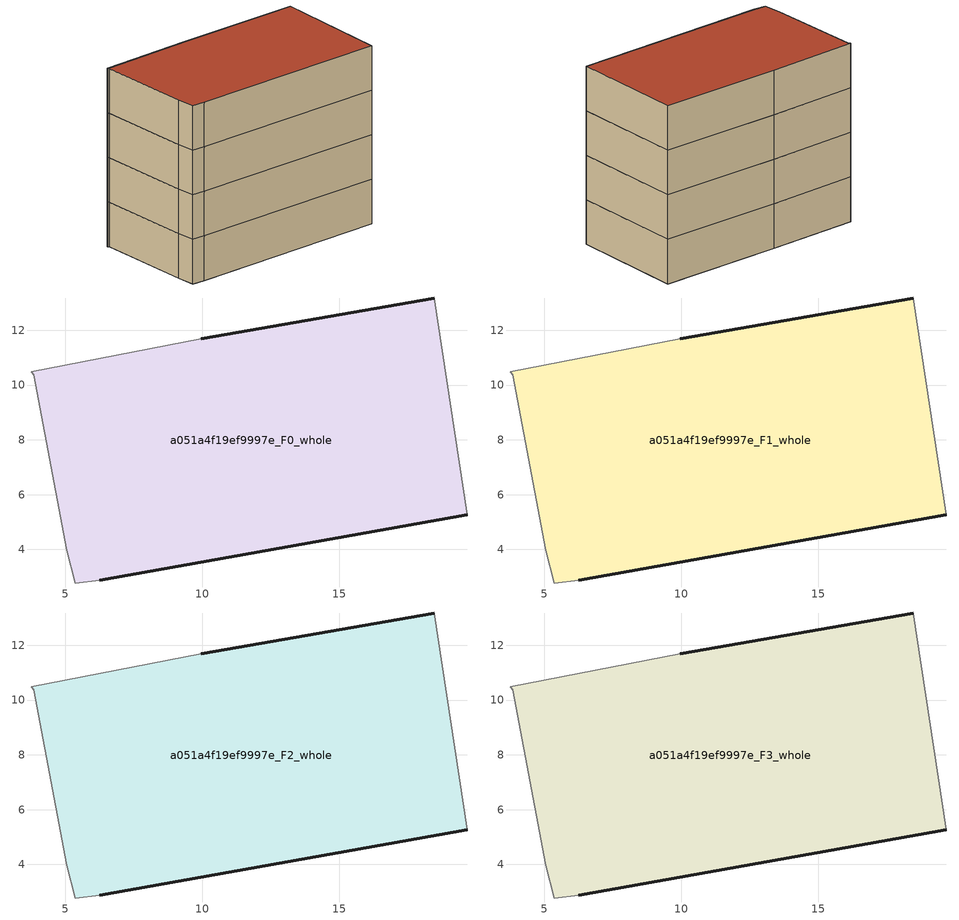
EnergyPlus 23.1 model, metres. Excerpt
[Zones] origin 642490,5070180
a051a4f19ef9997e_F0_whole
 floor ground (EU_floor_Construction): 19.67,5.27 18.46,13.17 9.96,11.68 3.76,10.48 3.85,10.38 5.06,3.97 5.35,2.78 6.26,2.88 z0
 wall outside (EU_wall_Construction): 9.96,11.68 18.46,13.17 / 19.67,5.27 6.26,2.88 z0:3
 wall adiabatic (EU_wall_Construction): 18.46,13.17 19.67,5.27 / 6.26,2.88 5.35,2.78 5.06,3.97 3.85,10.38 3.76,10.48 9.96,11.68 z0:3
a051a4f19ef9997e_F1_whole
 floor to a051a4f19ef9997e_F0_whole (EU_floor_Construction): 19.67,5.27 18.46,13.17 9.96,11.68 3.75,10.48 3.85,10.38 5.05,3.97 5.35,2.78 6.25,2.88 z3
 wall outside (EU_wall_Construction): 9.96,11.68 18.46,13.17 / 19.67,5.27 6.26,2.88 z3:6
 wall adiabatic (EU_wall_Construction): 18.46,13.17 19.67,5.27 / 6.26,2.88 5.35,2.78 5.06,3.97 3.85,10.38 3.76,10.48 9.96,11.68 z3:6
a051a4f19ef9997e_F2_whole
 floor to a051a4f19ef9997e_F1_whole (EU_floor_Construction): 19.67,5.27 18.46,13.17 9.96,11.68 3.75,10.48 3.85,10.38 5.05,3.97 5.35,2.78 6.25,2.88 z6
 wall outside (EU_wall_Construction): 9.96,11.68 18.46,13.17 / 19.67,5.27 6.26,2.88 z6:9
 wall adiabatic (EU_wall_Construction): 18.46,13.17 19.67,5.27 / 6.26,2.88 5.35,2.78 5.06,3.97 3.85,10.38 3.76,10.48 9.96,11.68 z6:9
a051a4f19ef9997e_F3_whole
 floor to a051a4f19ef9997e_F2_whole (EU_floor_Construction): 19.67,5.27 18.46,13.17 9.96,11.68 3.75,10.48 3.85,10.38 5.05,3.97 5.35,2.78 6.25,2.88 z9
 wall outside (EU_wall_Construction): 9.96,11.68 18.46,13.17 / 19.67,5.27 6.26,2.88 z9:12
 wall adiabatic (EU_wall_Construction): 18.46,13.17 19.67,5.27 / 6.26,2.88 5.35,2.78 5.06,3.97 3.85,10.38 3.76,10.48 9.96,11.68 z9:12
 roof outside (EU_roof_Construction): 18.46,13.17 19.67,5.27 6.26,2.88 5.35,2.78 5.06,3.97 3.85,10.38 3.76,10.48 9.96,11.68 z12
[Building]
EU S2 Campaign: North Axis=0; Terrain=City; Solar Distribution=FullExterior
[Site:Location]
Lyon-Bron: Latitude=45.75; Longitude=5; Time Zone=1; Elevation=198
[SizingPeriod:WeatherFileDays]
AnnualSizingPeriod: Begin Month=1; Begin Day of Month=1; End Month=12; End Day of Month=31; Day of Week for Start Day=Monday; Use Weather File Daylight Saving Period=No; Use Weather File Rain and Snow Indicators=No
[MATERIAL]
EU_InternalMass_Material: Roughness=MediumRough; Thickness=0.1; Conductivity=1; Density=1800; Specific Heat=900; Thermal Absorptance=0.9; Solar Absorptance=0.7; Visible Absorptance=0.7
[MATERIAL:NOMASS] Roughness=MediumRough; Thermal Absorptance=0.9; Solar Absorptance=0.7; Visible Absorptance=0.7
Name | Thermal Resistance
EU_wall_NoMass | 0.87146
EU_roof_NoMass | 0.842276
EU_floor_NoMass | 0.496999
[CONSTRUCTION]
EU_wall_Construction: EU_wall_NoMass
EU_roof_Construction: EU_roof_NoMass
EU_floor_Construction: EU_floor_NoMass
EU_InternalMass_Construction: EU_InternalMass_Material
[ZONE] Type=1; Multiplier=1; Ceiling Height=autocalculate; Volume=353.073; Floor Area=autocalculate; Part of Total Floor Area=Yes
a051a4f19ef9997e_F0_whole; a051a4f19ef9997e_F1_whole; a051a4f19ef9997e_F2_whole; a051a4f19ef9997e_F3_whole
[INTERNALMASS] Construction=EU_InternalMass_Construction; Surface Area=117.691
Name | Zone or ZoneList
a051a4f19ef9997e_F0_whole_EU_InternalMass | a051a4f19ef9997e_F0_whole
a051a4f19ef9997e_F1_whole_EU_InternalMass | a051a4f19ef9997e_F1_whole
a051a4f19ef9997e_F2_whole_EU_InternalMass | a051a4f19ef9997e_F2_whole
a051a4f19ef9997e_F3_whole_EU_InternalMass | a051a4f19ef9997e_F3_whole
[OTHEREQUIPMENT] Fuel Type=Electricity; Design Level Calculation Method=Watts/Area; Power per Zone Floor Area=1; Fraction Latent=0; Fraction Radiant=0; Fraction Lost=0; Carbon Dioxide Generation Rate=0; EndUse Subcategory=EU_Step8_InternalGains
Name | Zone or ZoneList or Space or SpaceList | Schedule
EU_Step8_InternalGain_a051a4f19ef9997e_F0_whole_f000 | a051a4f19ef9997e_F0_whole | EU_Step8_GainSchedule_a051a4f19ef9997e_F0_whole_f000
EU_Step8_InternalGain_a051a4f19ef9997e_F1_whole_f000 | a051a4f19ef9997e_F1_whole | EU_Step8_GainSchedule_a051a4f19ef9997e_F1_whole_f000
EU_Step8_InternalGain_a051a4f19ef9997e_F2_whole_f000 | a051a4f19ef9997e_F2_whole | EU_Step8_GainSchedule_a051a4f19ef9997e_F2_whole_f000
EU_Step8_InternalGain_a051a4f19ef9997e_F3_whole_f000 | a051a4f19ef9997e_F3_whole | EU_Step8_GainSchedule_a051a4f19ef9997e_F3_whole_f000
[ZONEVENTILATION:DESIGNFLOWRATE] Schedule=EU_AlwaysOn; Design Flow Rate Calculation Method=AirChanges/Hour; Air Changes per Hour=0.425; Ventilation Type=Natural; Fan Pressure Rise=0; Fan Total Efficiency=1; Constant Term Coefficient=1; Temperature Term Coefficient=0; Velocity Term Coefficient=0; Velocity Squared Term Coefficient=0; Minimum Indoor Temperature=-100; Maximum Indoor Temperature=100; Delta Temperature=-100; Minimum Outdoor Temperature=-100; Maximum Outdoor Temperature=100; Maximum Wind Speed=40
Name | Zone or ZoneList or Space or SpaceList
EU_ConstantAir_a051a4f19ef9997e_F0_whole | a051a4f19ef9997e_F0_whole
EU_ConstantAir_a051a4f19ef9997e_F1_whole | a051a4f19ef9997e_F1_whole
EU_ConstantAir_a051a4f19ef9997e_F2_whole | a051a4f19ef9997e_F2_whole
EU_ConstantAir_a051a4f19ef9997e_F3_whole | a051a4f19ef9997e_F3_whole
[HVACTEMPLATE:THERMOSTAT] Constant Heating Setpoint=20; Constant Cooling Setpoint=50
EU_HeatOnly_a051a4f19ef9997e_F0_whole; EU_HeatOnly_a051a4f19ef9997e_F1_whole; EU_HeatOnly_a051a4f19ef9997e_F2_whole; EU_HeatOnly_a051a4f19ef9997e_F3_whole
[HVACTEMPLATE:ZONE:IDEALLOADSAIRSYSTEM] System Availability Schedule=EU_AlwaysOn; Maximum Heating Supply Air Temperature=50; Minimum Cooling Supply Air Temperature=13; Maximum Heating Supply Air Humidity Ratio=0.0156; Minimum Cooling Supply Air Humidity Ratio=0.0077; Heating Limit=NoLimit; Cooling Limit=NoLimit; Heating Availability Schedule=EU_AlwaysOn; Cooling Availability Schedule=EU_CoolingOff; Dehumidification Control Type=ConstantSensibleHeatRatio; Cooling Sensible Heat Ratio=0.7; Dehumidification Setpoint=60; Humidification Control Type=None; Humidification Setpoint=30; Outdoor Air Method=None; Outdoor Air Flow Rate per Person=0.00944; Outdoor Air Flow Rate per Zone Floor Area=0; Outdoor Air Flow Rate per Zone=0; Demand Controlled Ventilation Type=None; Outdoor Air Economizer Type=NoEconomizer; Heat Recovery Type=None; Sensible Heat Recovery Effectiveness=0.7; Latent Heat Recovery Effectiveness=0.65
Name | Template Thermostat
a051a4f19ef9997e_F0_whole | EU_HeatOnly_a051a4f19ef9997e_F0_whole
a051a4f19ef9997e_F1_whole | EU_HeatOnly_a051a4f19ef9997e_F1_whole
a051a4f19ef9997e_F2_whole | EU_HeatOnly_a051a4f19ef9997e_F2_whole
a051a4f19ef9997e_F3_whole | EU_HeatOnly_a051a4f19ef9997e_F3_whole
[SIZING:ZONE] Zone Cooling Design Supply Air Temperature Input Method=SupplyAirTemperature; Zone Cooling Design Supply Air Temperature=13; Zone Heating Design Supply Air Temperature Input Method=SupplyAirTemperature; Zone Heating Design Supply Air Temperature=50; Zone Cooling Design Supply Air Humidity Ratio=0.008; Zone Heating Design Supply Air Humidity Ratio=0.008; Cooling Design Air Flow Method=DesignDay; Cooling Design Air Flow Rate=0; Cooling Minimum Air Flow per Zone Floor Area=0.000762; Cooling Minimum Air Flow=0; Cooling Minimum Air Flow Fraction=0.2; Heating Design Air Flow Method=DesignDay; Heating Design Air Flow Rate=0; Heating Maximum Air Flow per Zone Floor Area=0.002032; Heating Maximum Air Flow=0.141576; Heating Maximum Air Flow Fraction=0.3; Account for Dedicated Outdoor Air System=No; Dedicated Outdoor Air System Control Strategy=NeutralSupplyAir; Dedicated Outdoor Air Low Setpoint Temperature for Design=autosize; Dedicated Outdoor Air High Setpoint Temperature for Design=autosize; Zone Load Sizing Method=Sensible Load Only No Latent Load; Zone Latent Cooling Design Supply Air Humidity Ratio Input Method=HumidityRatioDifference; Zone Cooling Design Supply Air Humidity Ratio Difference=0.005; Zone Latent Heating Design Supply Air Humidity Ratio Input Method=HumidityRatioDifference; Zone Humidification Design Supply Air Humidity Ratio Difference=0.005
a051a4f19ef9997e_F0_whole; a051a4f19ef9997e_F1_whole; a051a4f19ef9997e_F2_whole; a051a4f19ef9997e_F3_whole
[SCHEDULE:CONSTANT]
Name | Hourly Value
EU_AlwaysOn | 1
EU_CoolingOff | 0
[SCHEDULE:FILE] Column Number=1; Rows to Skip at Top=0; Number of Hours of Data=8760; Column Separator=Comma; Interpolate to Timestep=No; Minutes per Item=60; Adjust Schedule for Daylight Savings=Yes
Name | File
EU_Step8_GainSchedule_a051a4f19ef9997e_F0_whole_f000 | ../../schedules/a051a4f19ef9997e/a051a4f19ef9997e_F0_whole_f000_gain.csv
EU_Step8_GainSchedule_a051a4f19ef9997e_F1_whole_f000 | ../../schedules/a051a4f19ef9997e/a051a4f19ef9997e_F1_whole_f000_gain.csv
EU_Step8_GainSchedule_a051a4f19ef9997e_F2_whole_f000 | ../../schedules/a051a4f19ef9997e/a051a4f19ef9997e_F2_whole_f000_gain.csv
EU_Step8_GainSchedule_a051a4f19ef9997e_F3_whole_f000 | ../../schedules/a051a4f19ef9997e/a051a4f19ef9997e_F3_whole_f000_gain.csv
